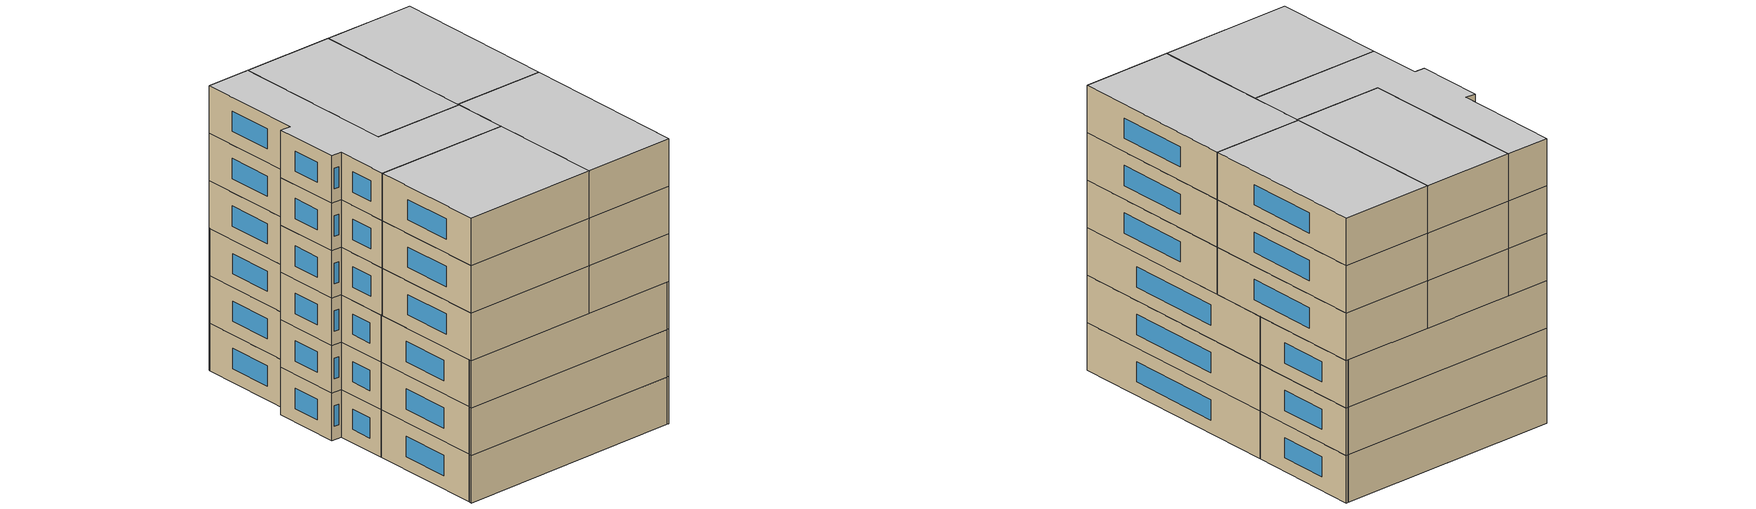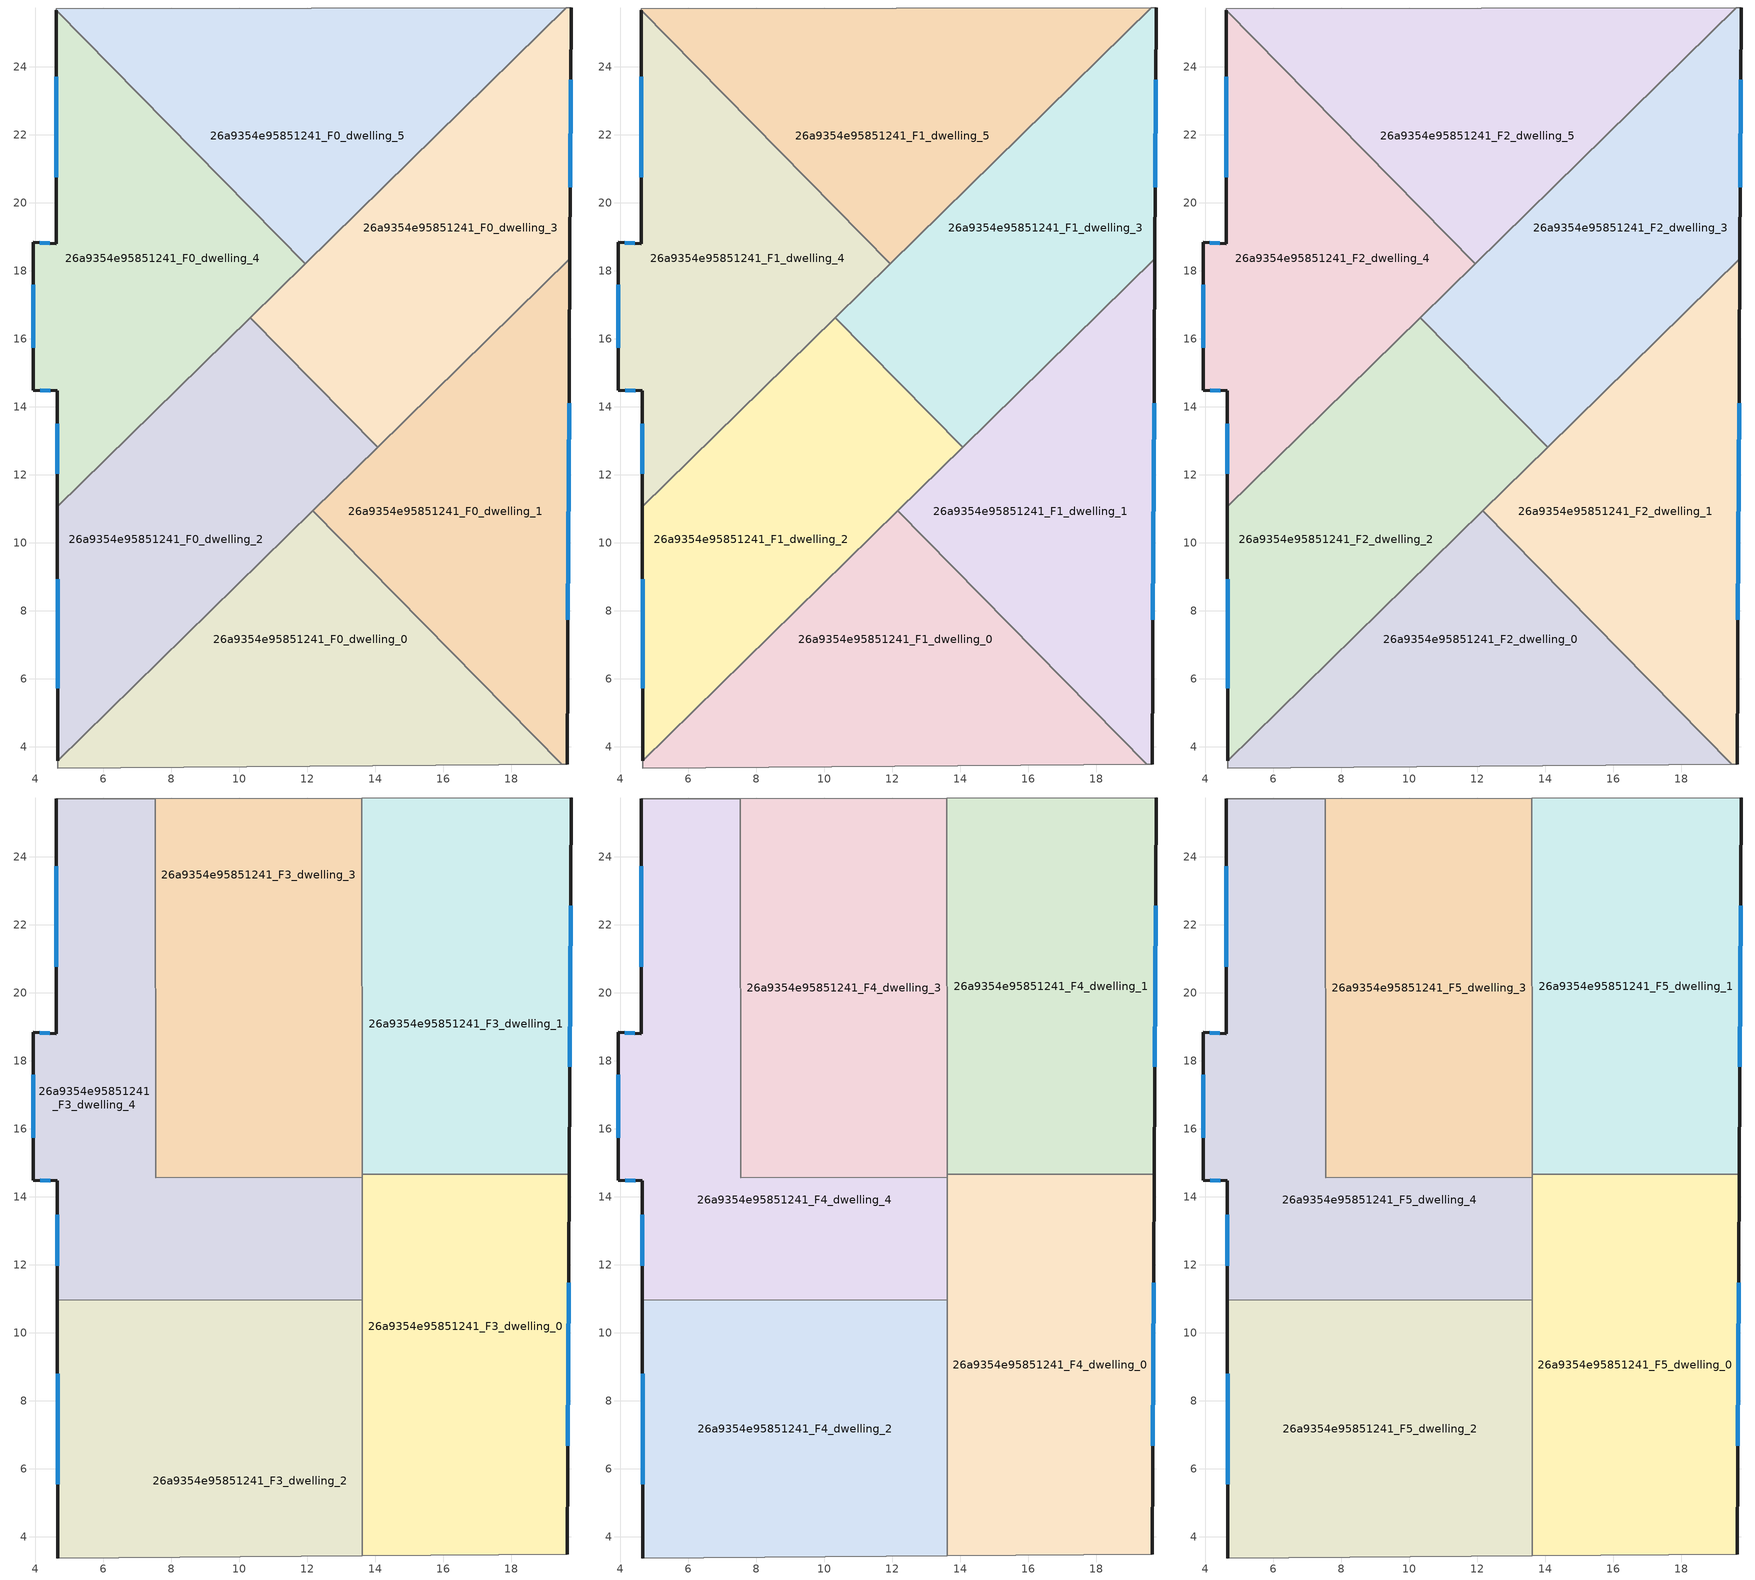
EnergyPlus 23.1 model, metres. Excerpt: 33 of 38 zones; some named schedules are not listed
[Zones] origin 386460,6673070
26a9354e95851241_F0_dwelling_0
 floor ground (EU_floor_Construction): 12.16,10.95 19.47,3.5 4.66,3.38 4.66,3.59 z0
 wall to 26a9354e95851241_F0_dwelling_1 (EU_wall_Construction): 19.47,3.5 12.16,10.95 z0:3
 wall adiabatic (EU_wall_Construction): 4.66,3.59 4.66,3.38 19.47,3.5 z0:3
 wall to 26a9354e95851241_F0_dwelling_2 (EU_wall_Construction): 12.16,10.95 4.66,3.59 z0:3
26a9354e95851241_F0_dwelling_1
 floor ground (EU_floor_Construction): 19.72,18.36 19.64,3.5 19.47,3.5 12.16,10.95 z0
 wall outside (EU_wall_Construction): 19.64,3.5 19.72,18.36 z0:3
 wall adiabatic (EU_wall_Construction): 19.47,3.5 19.64,3.5 z0:3
 wall to 26a9354e95851241_F0_dwelling_3 (EU_wall_Construction): 19.72,18.36 14.07,12.81 z0:3
 wall to 26a9354e95851241_F0_dwelling_2 (EU_wall_Construction): 14.06,12.81 12.16,10.95 z0:3
 window (EU_Window_Construction): 19.66,7.74 19.69,14.11 z0.86:2.14
26a9354e95851241_F0_dwelling_2
 floor ground (EU_floor_Construction): 10.33,16.63 14.07,12.81 4.66,3.59 4.65,11.06 z0
 wall outside (EU_wall_Construction): 4.65,11.06 4.66,3.59 z0:3
 wall to 26a9354e95851241_F0_dwelling_3 (EU_wall_Construction): 14.07,12.81 10.33,16.63 z0:3
 wall to 26a9354e95851241_F0_dwelling_4 (EU_wall_Construction): 10.33,16.63 4.65,11.06 z0:3
 window (EU_Window_Construction): 4.65,8.93 4.66,5.72 z0.86:2.14
26a9354e95851241_F0_dwelling_3
 floor ground (EU_floor_Construction): 19.76,25.73 19.72,18.36 14.07,12.81 10.33,16.63 19.61,25.73 z0
 wall outside (EU_wall_Construction): 19.72,18.36 19.76,25.73 z0:3
 wall adiabatic (EU_wall_Construction): 19.76,25.73 19.61,25.73 z0:3
 wall to 26a9354e95851241_F0_dwelling_5 (EU_wall_Construction): 19.61,25.73 11.94,18.21 z0:3
 wall to 26a9354e95851241_F0_dwelling_4 (EU_wall_Construction): 11.94,18.21 10.33,16.63 z0:3
 window (EU_Window_Construction): 19.73,20.46 19.75,23.62 z0.86:2.14
26a9354e95851241_F0_dwelling_4
 floor ground (EU_floor_Construction): 4.62,25.67 11.94,18.21 4.65,11.06 4.65,14.48 3.95,14.49 3.94,18.84 4.62,18.79 z0
 wall outside (EU_wall_Construction): 4.62,25.67 4.62,18.79 3.94,18.84 3.95,14.49 4.65,14.48 4.65,11.06 z0:3
 wall to 26a9354e95851241_F0_dwelling_5 (EU_wall_Construction): 11.94,18.21 4.62,25.67 z0:3
 window (EU_Window_Construction): 4.15,14.49 4.45,14.48 / 3.94,17.6 3.94,15.73 / 4.42,18.81 4.13,18.83 / 4.62,23.71 4.62,20.76 / 4.65,13.5 4.65,12.04 z0.86:2.14
26a9354e95851241_F0_dwelling_5
 floor ground (EU_floor_Construction): 19.61,25.73 11.94,18.21 4.62,25.67 4.62,25.7 z0
 wall adiabatic (EU_wall_Construction): 19.61,25.73 4.62,25.7 4.62,25.67 z0:3
26a9354e95851241_F1_dwelling_0
 floor to 26a9354e95851241_F0_dwelling_0 (EU_floor_Construction): 12.16,10.95 19.47,3.5 4.66,3.38 4.66,3.59 z3
 wall to 26a9354e95851241_F1_dwelling_1 (EU_wall_Construction): 19.47,3.5 12.16,10.95 z3:6
 wall adiabatic (EU_wall_Construction): 4.66,3.59 4.66,3.38 19.47,3.5 z3:6
 wall to 26a9354e95851241_F1_dwelling_2 (EU_wall_Construction): 12.16,10.95 4.66,3.59 z3:6
26a9354e95851241_F1_dwelling_1
 floor to 26a9354e95851241_F0_dwelling_1 (EU_floor_Construction): 19.72,18.36 19.64,3.5 19.47,3.5 12.16,10.95 z3
 wall outside (EU_wall_Construction): 19.64,3.5 19.72,18.36 z3:6
 wall adiabatic (EU_wall_Construction): 19.47,3.5 19.64,3.5 z3:6
 wall to 26a9354e95851241_F1_dwelling_3 (EU_wall_Construction): 19.72,18.36 14.07,12.81 z3:6
 wall to 26a9354e95851241_F1_dwelling_2 (EU_wall_Construction): 14.06,12.81 12.16,10.95 z3:6
 window (EU_Window_Construction): 19.66,7.74 19.69,14.11 z3.86:5.14
26a9354e95851241_F1_dwelling_2
 floor to 26a9354e95851241_F0_dwelling_2 (EU_floor_Construction): 10.33,16.63 14.07,12.81 4.66,3.59 4.65,11.06 z3
 wall outside (EU_wall_Construction): 4.65,11.06 4.66,3.59 z3:6
 wall to 26a9354e95851241_F1_dwelling_3 (EU_wall_Construction): 14.07,12.81 10.33,16.63 z3:6
 wall to 26a9354e95851241_F1_dwelling_4 (EU_wall_Construction): 10.33,16.63 4.65,11.06 z3:6
 window (EU_Window_Construction): 4.65,8.93 4.66,5.72 z3.86:5.14
26a9354e95851241_F1_dwelling_3
 floor to 26a9354e95851241_F0_dwelling_3 (EU_floor_Construction): 19.76,25.73 19.72,18.36 14.07,12.81 10.33,16.63 19.61,25.73 z3
 wall outside (EU_wall_Construction): 19.72,18.36 19.76,25.73 z3:6
 wall adiabatic (EU_wall_Construction): 19.76,25.73 19.61,25.73 z3:6
 wall to 26a9354e95851241_F1_dwelling_5 (EU_wall_Construction): 19.61,25.73 11.94,18.21 z3:6
 wall to 26a9354e95851241_F1_dwelling_4 (EU_wall_Construction): 11.94,18.21 10.33,16.63 z3:6
 window (EU_Window_Construction): 19.73,20.46 19.75,23.62 z3.86:5.14
26a9354e95851241_F1_dwelling_4
 floor to 26a9354e95851241_F0_dwelling_4 (EU_floor_Construction): 4.62,25.67 11.94,18.21 4.65,11.06 4.65,14.48 3.95,14.49 3.94,18.84 4.62,18.79 z3
 wall outside (EU_wall_Construction): 4.62,25.67 4.62,18.79 3.94,18.84 3.95,14.49 4.65,14.48 4.65,11.06 z3:6
 wall to 26a9354e95851241_F1_dwelling_5 (EU_wall_Construction): 11.94,18.21 4.62,25.67 z3:6
 window (EU_Window_Construction): 4.15,14.49 4.45,14.48 / 3.94,17.6 3.94,15.73 / 4.42,18.81 4.13,18.83 / 4.62,23.71 4.62,20.76 / 4.65,13.5 4.65,12.04 z3.86:5.14
26a9354e95851241_F1_dwelling_5
 floor to 26a9354e95851241_F0_dwelling_5 (EU_floor_Construction): 19.61,25.73 11.94,18.21 4.62,25.67 4.62,25.7 z3
 wall adiabatic (EU_wall_Construction): 19.61,25.73 4.62,25.7 4.62,25.67 z3:6
26a9354e95851241_F2_dwelling_0
 floor to 26a9354e95851241_F1_dwelling_0 (EU_floor_Construction): 12.16,10.95 19.47,3.5 4.66,3.38 4.66,3.59 z6
 wall to 26a9354e95851241_F2_dwelling_1 (EU_wall_Construction): 19.47,3.5 12.16,10.95 z6:9
 wall adiabatic (EU_wall_Construction): 4.66,3.59 4.66,3.38 19.47,3.5 z6:9
 wall to 26a9354e95851241_F2_dwelling_2 (EU_wall_Construction): 12.16,10.95 4.66,3.59 z6:9
26a9354e95851241_F2_dwelling_1
 floor to 26a9354e95851241_F1_dwelling_1 (EU_floor_Construction): 19.72,18.36 19.64,3.5 19.47,3.5 12.16,10.95 z6
 wall outside (EU_wall_Construction): 19.64,3.5 19.72,18.36 z6:9
 wall adiabatic (EU_wall_Construction): 19.47,3.5 19.64,3.5 z6:9
 wall to 26a9354e95851241_F2_dwelling_3 (EU_wall_Construction): 19.72,18.36 14.07,12.81 z6:9
 wall to 26a9354e95851241_F2_dwelling_2 (EU_wall_Construction): 14.06,12.81 12.16,10.95 z6:9
 window (EU_Window_Construction): 19.66,7.74 19.69,14.11 z6.86:8.14
26a9354e95851241_F2_dwelling_2
 floor to 26a9354e95851241_F1_dwelling_2 (EU_floor_Construction): 10.33,16.63 14.07,12.81 4.66,3.59 4.65,11.06 z6
 wall outside (EU_wall_Construction): 4.65,11.06 4.66,3.59 z6:9
 wall to 26a9354e95851241_F2_dwelling_3 (EU_wall_Construction): 14.07,12.81 10.33,16.63 z6:9
 wall to 26a9354e95851241_F2_dwelling_4 (EU_wall_Construction): 10.33,16.63 4.65,11.06 z6:9
 window (EU_Window_Construction): 4.65,8.93 4.66,5.72 z6.86:8.14
26a9354e95851241_F2_dwelling_3
 floor to 26a9354e95851241_F1_dwelling_3 (EU_floor_Construction): 19.76,25.73 19.72,18.36 14.07,12.81 10.33,16.63 19.61,25.73 z6
 wall outside (EU_wall_Construction): 19.72,18.36 19.76,25.73 z6:9
 wall adiabatic (EU_wall_Construction): 19.76,25.73 19.61,25.73 z6:9
 wall to 26a9354e95851241_F2_dwelling_5 (EU_wall_Construction): 19.61,25.73 11.94,18.21 z6:9
 wall to 26a9354e95851241_F2_dwelling_4 (EU_wall_Construction): 11.94,18.21 10.33,16.63 z6:9
 window (EU_Window_Construction): 19.73,20.46 19.75,23.62 z6.86:8.14
26a9354e95851241_F2_dwelling_4
 floor to 26a9354e95851241_F1_dwelling_4 (EU_floor_Construction): 4.62,25.67 11.94,18.21 4.65,11.06 4.65,14.48 3.95,14.49 3.94,18.84 4.62,18.79 z6
 wall outside (EU_wall_Construction): 4.62,25.67 4.62,18.79 3.94,18.84 3.95,14.49 4.65,14.48 4.65,11.06 z6:9
 wall to 26a9354e95851241_F2_dwelling_5 (EU_wall_Construction): 11.94,18.21 4.62,25.67 z6:9
 window (EU_Window_Construction): 4.15,14.49 4.45,14.48 / 3.94,17.6 3.94,15.73 / 4.42,18.81 4.13,18.83 / 4.62,23.71 4.62,20.76 / 4.65,13.5 4.65,12.04 z6.86:8.14
26a9354e95851241_F2_dwelling_5
 floor to 26a9354e95851241_F1_dwelling_5 (EU_floor_Construction): 19.61,25.73 11.94,18.21 4.62,25.67 4.62,25.7 z6
 wall adiabatic (EU_wall_Construction): 19.61,25.73 4.62,25.7 4.62,25.67 z6:9
26a9354e95851241_F3_dwelling_0
 floor to 26a9354e95851241_F2_dwelling_1 (EU_floor_Construction): 19.7,14.67 19.64,3.5 19.47,3.5 13.62,9.47 13.61,12.37 15.95,14.66 z9
 floor to 26a9354e95851241_F2_dwelling_0 (EU_floor_Construction): 13.62,9.47 19.47,3.5 13.62,3.45 z9
 floor to 26a9354e95851241_F2_dwelling_3 (EU_floor_Construction): 15.95,14.66 14.07,12.81 13.61,13.27 13.61,14.66 z9
 floor to 26a9354e95851241_F2_dwelling_2 (EU_floor_Construction): 13.61,13.27 14.07,12.81 13.61,12.37 z9
 wall outside (EU_wall_Construction): 19.64,3.5 19.7,14.67 z9:12
 wall to 26a9354e95851241_F3_dwelling_1 (EU_wall_Construction): 19.7,14.67 13.61,14.66 z9:12
 wall adiabatic (EU_wall_Construction): 13.62,3.45 19.64,3.5 z9:12
 wall to 26a9354e95851241_F3_dwelling_2 (EU_wall_Construction): 13.61,10.97 13.62,3.45 z9:12
 wall to 26a9354e95851241_F3_dwelling_4 (EU_wall_Construction): 13.61,14.57 13.61,10.97 z9:12
 wall to 26a9354e95851241_F3_dwelling_3 (EU_wall_Construction): 13.61,14.66 13.61,14.57 z9:12
 window (EU_Window_Construction): 19.65,6.69 19.68,11.47 z9.86:11.14
26a9354e95851241_F3_dwelling_1
 floor to 26a9354e95851241_F2_dwelling_3 (EU_floor_Construction): 19.76,25.73 19.72,18.36 15.95,14.66 13.61,14.66 13.61,19.85 19.61,25.73 z9
 floor to 26a9354e95851241_F2_dwelling_1 (EU_floor_Construction): 19.72,18.36 19.7,14.67 15.95,14.66 z9
 floor to 26a9354e95851241_F2_dwelling_5 (EU_floor_Construction): 19.61,25.73 13.61,19.85 13.61,25.72 z9
 wall outside (EU_wall_Construction): 19.7,14.67 19.76,25.73 z9:12
 wall adiabatic (EU_wall_Construction): 19.76,25.73 13.6,25.72 z9:12
 wall to 26a9354e95851241_F3_dwelling_3 (EU_wall_Construction): 13.6,25.72 13.61,14.66 z9:12
 window (EU_Window_Construction): 19.71,17.83 19.74,22.57 z9.86:11.14
26a9354e95851241_F3_dwelling_2
 floor to 26a9354e95851241_F2_dwelling_0 (EU_floor_Construction): 12.16,10.95 13.62,9.47 13.62,3.45 4.66,3.38 4.66,3.59 z9
 floor to 26a9354e95851241_F2_dwelling_2 (EU_floor_Construction): 12.19,10.97 4.66,3.59 4.65,10.97 z9
 floor to 26a9354e95851241_F2_dwelling_1 (EU_floor_Construction): 13.61,10.97 13.62,9.47 12.16,10.95 12.19,10.97 z9
 wall outside (EU_wall_Construction): 4.65,10.97 4.66,3.38 z9:12
 wall to 26a9354e95851241_F3_dwelling_4 (EU_wall_Construction): 13.61,10.97 4.65,10.97 z9:12
 wall adiabatic (EU_wall_Construction): 4.66,3.38 13.62,3.45 z9:12
 window (EU_Window_Construction): 4.65,8.8 4.66,5.55 z9.86:11.14
26a9354e95851241_F3_dwelling_3
 floor to 26a9354e95851241_F2_dwelling_5 (EU_floor_Construction): 13.61,25.72 13.61,19.85 11.94,18.21 7.53,22.7 7.53,25.71 z9
 floor to 26a9354e95851241_F2_dwelling_2 (EU_floor_Construction): 10.33,16.63 12.34,14.57 8.23,14.57 z9
 floor to 26a9354e95851241_F2_dwelling_4 (EU_floor_Construction): 7.53,22.7 11.94,18.21 8.23,14.57 7.54,14.57 z9
 floor to 26a9354e95851241_F2_dwelling_3 (EU_floor_Construction): 13.61,19.85 13.61,14.57 12.34,14.57 10.33,16.63 z9
 wall to 26a9354e95851241_F3_dwelling_4 (EU_wall_Construction): 7.53,25.71 7.54,14.57 13.61,14.57 z9:12
 wall adiabatic (EU_wall_Construction): 13.6,25.72 7.53,25.71 z9:12
26a9354e95851241_F3_dwelling_4
 floor to 26a9354e95851241_F2_dwelling_2 (EU_floor_Construction): 12.34,14.57 13.61,13.27 13.61,12.37 12.19,10.97 4.65,10.97 4.65,11.06 8.23,14.57 z9
 floor to 26a9354e95851241_F2_dwelling_4 (EU_floor_Construction): 7.53,22.7 7.54,14.57 8.23,14.57 4.65,11.06 4.65,14.48 3.95,14.49 3.94,18.84 4.62,18.79 4.62,25.67 z9
 floor to 26a9354e95851241_F2_dwelling_1 (EU_floor_Construction): 13.61,12.37 13.61,10.97 12.19,10.97 z9
 floor to 26a9354e95851241_F2_dwelling_5 (EU_floor_Construction): 7.53,25.71 7.53,22.7 4.62,25.67 4.62,25.7 z9
 floor to 26a9354e95851241_F2_dwelling_3 (EU_floor_Construction): 13.61,14.57 13.61,13.27 12.34,14.57 z9
 wall outside (EU_wall_Construction): 4.62,25.7 4.62,18.79 3.94,18.84 3.95,14.49 4.65,14.48 4.65,10.97 z9:12
 wall adiabatic (EU_wall_Construction): 7.53,25.71 4.62,25.7 z9:12
 window (EU_Window_Construction): 4.65,13.47 4.65,11.97 / 4.15,14.49 4.45,14.48 / 3.94,17.6 3.94,15.73 / 4.42,18.81 4.13,18.83 / 4.62,23.73 4.62,20.77 z9.86:11.14
26a9354e95851241_F4_dwelling_0
 floor to 26a9354e95851241_F3_dwelling_0 (EU_floor_Construction): 19.7,14.67 19.64,3.5 13.62,3.45 13.61,14.66 z12
 wall outside (EU_wall_Construction): 19.64,3.5 19.7,14.67 z12:15
 wall to 26a9354e95851241_F4_dwelling_1 (EU_wall_Construction): 19.7,14.67 13.61,14.66 z12:15
 wall adiabatic (EU_wall_Construction): 13.62,3.45 19.64,3.5 z12:15
 wall to 26a9354e95851241_F4_dwelling_2 (EU_wall_Construction): 13.61,10.97 13.62,3.45 z12:15
 wall to 26a9354e95851241_F4_dwelling_4 (EU_wall_Construction): 13.61,14.57 13.61,10.97 z12:15
 wall to 26a9354e95851241_F4_dwelling_3 (EU_wall_Construction): 13.61,14.66 13.61,14.57 z12:15
 window (EU_Window_Construction): 19.65,6.69 19.68,11.47 z12.86:14.14
26a9354e95851241_F4_dwelling_1
 floor to 26a9354e95851241_F3_dwelling_1 (EU_floor_Construction): 19.76,25.73 19.7,14.67 13.61,14.66 13.6,25.72 z12
 wall outside (EU_wall_Construction): 19.7,14.67 19.76,25.73 z12:15
 wall adiabatic (EU_wall_Construction): 19.76,25.73 13.6,25.72 z12:15
 wall to 26a9354e95851241_F4_dwelling_3 (EU_wall_Construction): 13.6,25.72 13.61,14.66 z12:15
 window (EU_Window_Construction): 19.71,17.83 19.74,22.57 z12.86:14.14
26a9354e95851241_F4_dwelling_2
 floor to 26a9354e95851241_F3_dwelling_2 (EU_floor_Construction): 13.61,10.97 13.62,3.45 4.66,3.38 4.65,10.97 z12
 wall outside (EU_wall_Construction): 4.65,10.97 4.66,3.38 z12:15
 wall to 26a9354e95851241_F4_dwelling_4 (EU_wall_Construction): 13.61,10.97 4.65,10.97 z12:15
 wall adiabatic (EU_wall_Construction): 4.66,3.38 13.62,3.45 z12:15
 window (EU_Window_Construction): 4.65,8.8 4.66,5.55 z12.86:14.14
26a9354e95851241_F4_dwelling_3
 floor to 26a9354e95851241_F3_dwelling_3 (EU_floor_Construction): 13.6,25.72 13.61,14.57 7.54,14.57 7.53,25.71 z12
 wall to 26a9354e95851241_F4_dwelling_4 (EU_wall_Construction): 7.53,25.71 7.54,14.57 13.61,14.57 z12:15
 wall adiabatic (EU_wall_Construction): 13.6,25.72 7.53,25.71 z12:15
26a9354e95851241_F4_dwelling_4
 floor to 26a9354e95851241_F3_dwelling_4 (EU_floor_Construction): 7.53,25.71 7.54,14.57 13.61,14.57 13.61,10.97 4.65,10.97 4.65,14.48 3.95,14.49 3.94,18.84 4.62,18.79 4.62,25.7 z12
 wall outside (EU_wall_Construction): 4.62,25.7 4.62,18.79 3.94,18.84 3.95,14.49 4.65,14.48 4.65,10.97 z12:15
 wall adiabatic (EU_wall_Construction): 7.53,25.71 4.62,25.7 z12:15
 window (EU_Window_Construction): 4.65,13.47 4.65,11.97 / 4.15,14.49 4.45,14.48 / 3.94,17.6 3.94,15.73 / 4.42,18.81 4.13,18.83 / 4.62,23.73 4.62,20.77 z12.86:14.14
26a9354e95851241_F5_dwelling_0
 floor to 26a9354e95851241_F4_dwelling_0 (EU_floor_Construction): 19.7,14.67 19.64,3.5 13.62,3.45 13.61,14.66 z15
 wall outside (EU_wall_Construction): 19.64,3.5 19.7,14.67 z15:18
 wall to 26a9354e95851241_F5_dwelling_1 (EU_wall_Construction): 19.7,14.67 13.61,14.66 z15:18
 wall adiabatic (EU_wall_Construction): 13.62,3.45 19.64,3.5 z15:18
 wall to 26a9354e95851241_F5_dwelling_2 (EU_wall_Construction): 13.61,10.97 13.62,3.45 z15:18
 wall to 26a9354e95851241_F5_dwelling_4 (EU_wall_Construction): 13.61,14.57 13.61,10.97 z15:18
 wall to 26a9354e95851241_F5_dwelling_3 (EU_wall_Construction): 13.61,14.66 13.61,14.57 z15:18
 window (EU_Window_Construction): 19.65,6.69 19.68,11.47 z15.86:17.14
 ceiling to 26a9354e95851241_F6_dwelling_0 (EU_floor_Construction): 19.64,3.5 19.7,14.67 13.61,14.66 13.62,3.45 z18
26a9354e95851241_F5_dwelling_1
 floor to 26a9354e95851241_F4_dwelling_1 (EU_floor_Construction): 19.76,25.73 19.7,14.67 13.61,14.66 13.6,25.72 z15
 wall outside (EU_wall_Construction): 19.7,14.67 19.76,25.73 z15:18
 wall adiabatic (EU_wall_Construction): 19.76,25.73 13.6,25.72 z15:18
 wall to 26a9354e95851241_F5_dwelling_3 (EU_wall_Construction): 13.6,25.72 13.61,14.66 z15:18
 window (EU_Window_Construction): 19.71,17.83 19.74,22.57 z15.86:17.14
 ceiling to 26a9354e95851241_F6_dwelling_1 (EU_floor_Construction): 19.7,14.67 19.76,25.73 13.6,25.72 13.61,14.66 z18
26a9354e95851241_F5_dwelling_2
 floor to 26a9354e95851241_F4_dwelling_2 (EU_floor_Construction): 13.61,10.97 13.62,3.45 4.66,3.38 4.65,10.97 z15
 wall outside (EU_wall_Construction): 4.65,10.97 4.66,3.38 z15:18
 wall to 26a9354e95851241_F5_dwelling_4 (EU_wall_Construction): 13.61,10.97 4.65,10.97 z15:18
 wall adiabatic (EU_wall_Construction): 4.66,3.38 13.62,3.45 z15:18
 window (EU_Window_Construction): 4.65,8.8 4.66,5.55 z15.86:17.14
 ceiling to 26a9354e95851241_F6_dwelling_2 (EU_floor_Construction): 13.62,3.45 13.61,10.97 4.65,10.97 4.66,3.38 z18
26a9354e95851241_F5_dwelling_3
 floor to 26a9354e95851241_F4_dwelling_3 (EU_floor_Construction): 13.6,25.72 13.61,14.57 7.54,14.57 7.53,25.71 z15
 wall to 26a9354e95851241_F5_dwelling_4 (EU_wall_Construction): 7.53,25.71 7.54,14.57 13.61,14.57 z15:18
 wall adiabatic (EU_wall_Construction): 13.6,25.72 7.53,25.71 z15:18
 ceiling to 26a9354e95851241_F6_dwelling_3 (EU_floor_Construction): 13.61,14.57 13.6,25.72 7.53,25.71 7.54,14.57 z18
26a9354e95851241_F5_dwelling_4
 floor to 26a9354e95851241_F4_dwelling_4 (EU_floor_Construction): 7.53,25.71 7.54,14.57 13.61,14.57 13.61,10.97 4.65,10.97 4.65,14.48 3.95,14.49 3.94,18.84 4.62,18.79 4.62,25.7 z15
 wall outside (EU_wall_Construction): 4.62,25.7 4.62,18.79 3.94,18.84 3.95,14.49 4.65,14.48 4.65,10.97 z15:18
 wall adiabatic (EU_wall_Construction): 7.53,25.71 4.62,25.7 z15:18
 window (EU_Window_Construction): 4.65,13.47 4.65,11.97 / 4.15,14.49 4.45,14.48 / 3.94,17.6 3.94,15.73 / 4.42,18.81 4.13,18.83 / 4.62,23.73 4.62,20.77 z15.86:17.14
 ceiling to 26a9354e95851241_F6_dwelling_4 (EU_floor_Construction): 13.61,10.97 13.61,14.57 7.54,14.57 7.53,25.71 4.62,25.7 4.62,18.79 3.94,18.84 3.95,14.49 4.65,14.48 4.65,10.97 z18
[Building]
EU S2 Campaign: North Axis=0; Terrain=City; Solar Distribution=FullExterior
[Site:Location]
Helsinki-Vantaa.AP: Latitude=60.317; Longitude=24.963; Time Zone=2; Elevation=54.6
[SizingPeriod:WeatherFileDays]
AnnualSizingPeriod: Begin Month=1; Begin Day of Month=1; End Month=12; End Day of Month=31; Day of Week for Start Day=Monday; Use Weather File Daylight Saving Period=No; Use Weather File Rain and Snow Indicators=No
[MATERIAL]
EU_InternalMass_Material: Roughness=MediumRough; Thickness=0.1; Conductivity=1; Density=1800; Specific Heat=900; Thermal Absorptance=0.9; Solar Absorptance=0.7; Visible Absorptance=0.7
[MATERIAL:NOMASS] Roughness=MediumRough; Thermal Absorptance=0.9; Solar Absorptance=0.7; Visible Absorptance=0.7
Name | Thermal Resistance
EU_wall_NoMass | 1.10183
EU_floor_NoMass | 1.70606
[WINDOWMATERIAL:SIMPLEGLAZINGSYSTEM]
EU_Window_SimpleGlazing: UFactor=3.11035; Solar Heat Gain Coefficient=0.8; Visible Transmittance=0.8
[CONSTRUCTION]
EU_wall_Construction: EU_wall_NoMass
EU_floor_Construction: EU_floor_NoMass
EU_Window_Construction: EU_Window_SimpleGlazing
EU_InternalMass_Construction: EU_InternalMass_Material
[ZONE] Type=1; Multiplier=1; Ceiling Height=autocalculate; Floor Area=autocalculate; Part of Total Floor Area=Yes
Name | Volume
26a9354e95851241_F0_dwelling_0; 26a9354e95851241_F1_dwelling_0; 26a9354e95851241_F2_dwelling_0; 26a9354e95851241_F0_dwelling_2; 26a9354e95851241_F1_dwelling_2; 26a9354e95851241_F2_dwelling_2 | 169.216
26a9354e95851241_F3_dwelling_0; 26a9354e95851241_F4_dwelling_0; 26a9354e95851241_F5_dwelling_0 | 203.085
26a9354e95851241_F0_dwelling_1; 26a9354e95851241_F1_dwelling_1; 26a9354e95851241_F2_dwelling_1 | 169.245
26a9354e95851241_F3_dwelling_1; 26a9354e95851241_F4_dwelling_1; 26a9354e95851241_F5_dwelling_1 | 203.073
26a9354e95851241_F3_dwelling_2; 26a9354e95851241_F4_dwelling_2; 26a9354e95851241_F5_dwelling_2 | 203.082
26a9354e95851241_F0_dwelling_3; 26a9354e95851241_F1_dwelling_3; 26a9354e95851241_F2_dwelling_3 | 169.23
26a9354e95851241_F3_dwelling_3; 26a9354e95851241_F4_dwelling_3; 26a9354e95851241_F5_dwelling_3 | 203.065
26a9354e95851241_F0_dwelling_4; 26a9354e95851241_F1_dwelling_4; 26a9354e95851241_F2_dwelling_4 | 169.213
26a9354e95851241_F3_dwelling_4; 26a9354e95851241_F4_dwelling_4; 26a9354e95851241_F5_dwelling_4 | 203.0625
26a9354e95851241_F0_dwelling_5; 26a9354e95851241_F1_dwelling_5; 26a9354e95851241_F2_dwelling_5 | 169.228
[INTERNALMASS] Construction=EU_InternalMass_Construction
Name | Zone or ZoneList | Surface Area
26a9354e95851241_F0_dwelling_0_EU_InternalMass | 26a9354e95851241_F0_dwelling_0 | 56.4043
26a9354e95851241_F0_dwelling_1_EU_InternalMass | 26a9354e95851241_F0_dwelling_1 | 56.4151
26a9354e95851241_F0_dwelling_2_EU_InternalMass | 26a9354e95851241_F0_dwelling_2 | 56.4054
26a9354e95851241_F0_dwelling_3_EU_InternalMass | 26a9354e95851241_F0_dwelling_3 | 56.4088
26a9354e95851241_F0_dwelling_4_EU_InternalMass | 26a9354e95851241_F0_dwelling_4 | 56.4039
26a9354e95851241_F0_dwelling_5_EU_InternalMass | 26a9354e95851241_F0_dwelling_5 | 56.405
26a9354e95851241_F1_dwelling_0_EU_InternalMass | 26a9354e95851241_F1_dwelling_0 | 56.4043
26a9354e95851241_F1_dwelling_1_EU_InternalMass | 26a9354e95851241_F1_dwelling_1 | 56.4151
26a9354e95851241_F1_dwelling_2_EU_InternalMass | 26a9354e95851241_F1_dwelling_2 | 56.4054
26a9354e95851241_F1_dwelling_3_EU_InternalMass | 26a9354e95851241_F1_dwelling_3 | 56.4088
26a9354e95851241_F1_dwelling_4_EU_InternalMass | 26a9354e95851241_F1_dwelling_4 | 56.4039
26a9354e95851241_F1_dwelling_5_EU_InternalMass | 26a9354e95851241_F1_dwelling_5 | 56.405
26a9354e95851241_F2_dwelling_0_EU_InternalMass | 26a9354e95851241_F2_dwelling_0 | 56.4043
26a9354e95851241_F2_dwelling_1_EU_InternalMass | 26a9354e95851241_F2_dwelling_1 | 56.4151
26a9354e95851241_F2_dwelling_2_EU_InternalMass | 26a9354e95851241_F2_dwelling_2 | 56.4054
26a9354e95851241_F2_dwelling_3_EU_InternalMass | 26a9354e95851241_F2_dwelling_3 | 56.4088
26a9354e95851241_F2_dwelling_4_EU_InternalMass | 26a9354e95851241_F2_dwelling_4 | 56.4039
26a9354e95851241_F2_dwelling_5_EU_InternalMass | 26a9354e95851241_F2_dwelling_5 | 56.405
26a9354e95851241_F3_dwelling_0_EU_InternalMass | 26a9354e95851241_F3_dwelling_0 | 67.6946
26a9354e95851241_F3_dwelling_1_EU_InternalMass | 26a9354e95851241_F3_dwelling_1 | 67.6899
26a9354e95851241_F3_dwelling_2_EU_InternalMass | 26a9354e95851241_F3_dwelling_2 | 67.6935
26a9354e95851241_F3_dwelling_3_EU_InternalMass | 26a9354e95851241_F3_dwelling_3 | 67.6882
26a9354e95851241_F3_dwelling_4_EU_InternalMass | 26a9354e95851241_F3_dwelling_4 | 67.6875
26a9354e95851241_F4_dwelling_0_EU_InternalMass | 26a9354e95851241_F4_dwelling_0 | 67.6946
26a9354e95851241_F4_dwelling_1_EU_InternalMass | 26a9354e95851241_F4_dwelling_1 | 67.6899
26a9354e95851241_F4_dwelling_2_EU_InternalMass | 26a9354e95851241_F4_dwelling_2 | 67.6935
26a9354e95851241_F4_dwelling_3_EU_InternalMass | 26a9354e95851241_F4_dwelling_3 | 67.6882
26a9354e95851241_F4_dwelling_4_EU_InternalMass | 26a9354e95851241_F4_dwelling_4 | 67.6875
26a9354e95851241_F5_dwelling_0_EU_InternalMass | 26a9354e95851241_F5_dwelling_0 | 67.6946
26a9354e95851241_F5_dwelling_1_EU_InternalMass | 26a9354e95851241_F5_dwelling_1 | 67.6899
26a9354e95851241_F5_dwelling_2_EU_InternalMass | 26a9354e95851241_F5_dwelling_2 | 67.6935
26a9354e95851241_F5_dwelling_3_EU_InternalMass | 26a9354e95851241_F5_dwelling_3 | 67.6882
26a9354e95851241_F5_dwelling_4_EU_InternalMass | 26a9354e95851241_F5_dwelling_4 | 67.6875
[OTHEREQUIPMENT] Fuel Type=Electricity; Design Level Calculation Method=Watts/Area; Power per Zone Floor Area=1; Fraction Latent=0; Fraction Radiant=0; Fraction Lost=0; Carbon Dioxide Generation Rate=0; EndUse Subcategory=EU_Step8_InternalGains
Name | Zone or ZoneList or Space or SpaceList | Schedule
EU_Step8_InternalGain_26a9354e95851241_F0_dwelling_0_f000 | 26a9354e95851241_F0_dwelling_0 | EU_Step8_GainSchedule_26a9354e95851241_F0_dwelling_0_f000
EU_Step8_InternalGain_26a9354e95851241_F0_dwelling_1_f000 | 26a9354e95851241_F0_dwelling_1 | EU_Step8_GainSchedule_26a9354e95851241_F0_dwelling_1_f000
EU_Step8_InternalGain_26a9354e95851241_F0_dwelling_2_f000 | 26a9354e95851241_F0_dwelling_2 | EU_Step8_GainSchedule_26a9354e95851241_F0_dwelling_2_f000
EU_Step8_InternalGain_26a9354e95851241_F0_dwelling_3_f000 | 26a9354e95851241_F0_dwelling_3 | EU_Step8_GainSchedule_26a9354e95851241_F0_dwelling_3_f000
EU_Step8_InternalGain_26a9354e95851241_F0_dwelling_4_f000 | 26a9354e95851241_F0_dwelling_4 | EU_Step8_GainSchedule_26a9354e95851241_F0_dwelling_4_f000
EU_Step8_InternalGain_26a9354e95851241_F0_dwelling_5_f000 | 26a9354e95851241_F0_dwelling_5 | EU_Step8_GainSchedule_26a9354e95851241_F0_dwelling_5_f000
EU_Step8_InternalGain_26a9354e95851241_F1_dwelling_0_f000 | 26a9354e95851241_F1_dwelling_0 | EU_Step8_GainSchedule_26a9354e95851241_F1_dwelling_0_f000
EU_Step8_InternalGain_26a9354e95851241_F1_dwelling_1_f000 | 26a9354e95851241_F1_dwelling_1 | EU_Step8_GainSchedule_26a9354e95851241_F1_dwelling_1_f000
EU_Step8_InternalGain_26a9354e95851241_F1_dwelling_2_f000 | 26a9354e95851241_F1_dwelling_2 | EU_Step8_GainSchedule_26a9354e95851241_F1_dwelling_2_f000
EU_Step8_InternalGain_26a9354e95851241_F1_dwelling_3_f000 | 26a9354e95851241_F1_dwelling_3 | EU_Step8_GainSchedule_26a9354e95851241_F1_dwelling_3_f000
EU_Step8_InternalGain_26a9354e95851241_F1_dwelling_4_f000 | 26a9354e95851241_F1_dwelling_4 | EU_Step8_GainSchedule_26a9354e95851241_F1_dwelling_4_f000
EU_Step8_InternalGain_26a9354e95851241_F1_dwelling_5_f000 | 26a9354e95851241_F1_dwelling_5 | EU_Step8_GainSchedule_26a9354e95851241_F1_dwelling_5_f000
EU_Step8_InternalGain_26a9354e95851241_F2_dwelling_0_f000 | 26a9354e95851241_F2_dwelling_0 | EU_Step8_GainSchedule_26a9354e95851241_F2_dwelling_0_f000
EU_Step8_InternalGain_26a9354e95851241_F2_dwelling_1_f000 | 26a9354e95851241_F2_dwelling_1 | EU_Step8_GainSchedule_26a9354e95851241_F2_dwelling_1_f000
EU_Step8_InternalGain_26a9354e95851241_F2_dwelling_2_f000 | 26a9354e95851241_F2_dwelling_2 | EU_Step8_GainSchedule_26a9354e95851241_F2_dwelling_2_f000
EU_Step8_InternalGain_26a9354e95851241_F2_dwelling_3_f000 | 26a9354e95851241_F2_dwelling_3 | EU_Step8_GainSchedule_26a9354e95851241_F2_dwelling_3_f000
EU_Step8_InternalGain_26a9354e95851241_F2_dwelling_4_f000 | 26a9354e95851241_F2_dwelling_4 | EU_Step8_GainSchedule_26a9354e95851241_F2_dwelling_4_f000
EU_Step8_InternalGain_26a9354e95851241_F2_dwelling_5_f000 | 26a9354e95851241_F2_dwelling_5 | EU_Step8_GainSchedule_26a9354e95851241_F2_dwelling_5_f000
EU_Step8_InternalGain_26a9354e95851241_F3_dwelling_0_f000 | 26a9354e95851241_F3_dwelling_0 | EU_Step8_GainSchedule_26a9354e95851241_F3_dwelling_0_f000
EU_Step8_InternalGain_26a9354e95851241_F3_dwelling_1_f000 | 26a9354e95851241_F3_dwelling_1 | EU_Step8_GainSchedule_26a9354e95851241_F3_dwelling_1_f000
EU_Step8_InternalGain_26a9354e95851241_F3_dwelling_2_f000 | 26a9354e95851241_F3_dwelling_2 | EU_Step8_GainSchedule_26a9354e95851241_F3_dwelling_2_f000
EU_Step8_InternalGain_26a9354e95851241_F3_dwelling_3_f000 | 26a9354e95851241_F3_dwelling_3 | EU_Step8_GainSchedule_26a9354e95851241_F3_dwelling_3_f000
EU_Step8_InternalGain_26a9354e95851241_F3_dwelling_4_f000 | 26a9354e95851241_F3_dwelling_4 | EU_Step8_GainSchedule_26a9354e95851241_F3_dwelling_4_f000
EU_Step8_InternalGain_26a9354e95851241_F4_dwelling_0_f000 | 26a9354e95851241_F4_dwelling_0 | EU_Step8_GainSchedule_26a9354e95851241_F4_dwelling_0_f000
EU_Step8_InternalGain_26a9354e95851241_F4_dwelling_1_f000 | 26a9354e95851241_F4_dwelling_1 | EU_Step8_GainSchedule_26a9354e95851241_F4_dwelling_1_f000
EU_Step8_InternalGain_26a9354e95851241_F4_dwelling_2_f000 | 26a9354e95851241_F4_dwelling_2 | EU_Step8_GainSchedule_26a9354e95851241_F4_dwelling_2_f000
EU_Step8_InternalGain_26a9354e95851241_F4_dwelling_3_f000 | 26a9354e95851241_F4_dwelling_3 | EU_Step8_GainSchedule_26a9354e95851241_F4_dwelling_3_f000
EU_Step8_InternalGain_26a9354e95851241_F4_dwelling_4_f000 | 26a9354e95851241_F4_dwelling_4 | EU_Step8_GainSchedule_26a9354e95851241_F4_dwelling_4_f000
EU_Step8_InternalGain_26a9354e95851241_F5_dwelling_0_f000 | 26a9354e95851241_F5_dwelling_0 | EU_Step8_GainSchedule_26a9354e95851241_F5_dwelling_0_f000
EU_Step8_InternalGain_26a9354e95851241_F5_dwelling_1_f000 | 26a9354e95851241_F5_dwelling_1 | EU_Step8_GainSchedule_26a9354e95851241_F5_dwelling_1_f000
EU_Step8_InternalGain_26a9354e95851241_F5_dwelling_2_f000 | 26a9354e95851241_F5_dwelling_2 | EU_Step8_GainSchedule_26a9354e95851241_F5_dwelling_2_f000
EU_Step8_InternalGain_26a9354e95851241_F5_dwelling_3_f000 | 26a9354e95851241_F5_dwelling_3 | EU_Step8_GainSchedule_26a9354e95851241_F5_dwelling_3_f000
EU_Step8_InternalGain_26a9354e95851241_F5_dwelling_4_f000 | 26a9354e95851241_F5_dwelling_4 | EU_Step8_GainSchedule_26a9354e95851241_F5_dwelling_4_f000
[ZONEVENTILATION:DESIGNFLOWRATE] Schedule=EU_AlwaysOn; Design Flow Rate Calculation Method=AirChanges/Hour; Air Changes per Hour=0.756316; Ventilation Type=Natural; Fan Pressure Rise=0; Fan Total Efficiency=1; Constant Term Coefficient=1; Temperature Term Coefficient=0; Velocity Term Coefficient=0; Velocity Squared Term Coefficient=0; Minimum Indoor Temperature=-100; Maximum Indoor Temperature=100; Delta Temperature=-100; Minimum Outdoor Temperature=-100; Maximum Outdoor Temperature=100; Maximum Wind Speed=40
Name | Zone or ZoneList or Space or SpaceList
EU_ConstantAir_26a9354e95851241_F0_dwelling_0 | 26a9354e95851241_F0_dwelling_0
EU_ConstantAir_26a9354e95851241_F0_dwelling_1 | 26a9354e95851241_F0_dwelling_1
EU_ConstantAir_26a9354e95851241_F0_dwelling_2 | 26a9354e95851241_F0_dwelling_2
EU_ConstantAir_26a9354e95851241_F0_dwelling_3 | 26a9354e95851241_F0_dwelling_3
EU_ConstantAir_26a9354e95851241_F0_dwelling_4 | 26a9354e95851241_F0_dwelling_4
EU_ConstantAir_26a9354e95851241_F0_dwelling_5 | 26a9354e95851241_F0_dwelling_5
EU_ConstantAir_26a9354e95851241_F1_dwelling_0 | 26a9354e95851241_F1_dwelling_0
EU_ConstantAir_26a9354e95851241_F1_dwelling_1 | 26a9354e95851241_F1_dwelling_1
EU_ConstantAir_26a9354e95851241_F1_dwelling_2 | 26a9354e95851241_F1_dwelling_2
EU_ConstantAir_26a9354e95851241_F1_dwelling_3 | 26a9354e95851241_F1_dwelling_3
EU_ConstantAir_26a9354e95851241_F1_dwelling_4 | 26a9354e95851241_F1_dwelling_4
EU_ConstantAir_26a9354e95851241_F1_dwelling_5 | 26a9354e95851241_F1_dwelling_5
EU_ConstantAir_26a9354e95851241_F2_dwelling_0 | 26a9354e95851241_F2_dwelling_0
EU_ConstantAir_26a9354e95851241_F2_dwelling_1 | 26a9354e95851241_F2_dwelling_1
EU_ConstantAir_26a9354e95851241_F2_dwelling_2 | 26a9354e95851241_F2_dwelling_2
EU_ConstantAir_26a9354e95851241_F2_dwelling_3 | 26a9354e95851241_F2_dwelling_3
EU_ConstantAir_26a9354e95851241_F2_dwelling_4 | 26a9354e95851241_F2_dwelling_4
EU_ConstantAir_26a9354e95851241_F2_dwelling_5 | 26a9354e95851241_F2_dwelling_5
EU_ConstantAir_26a9354e95851241_F3_dwelling_0 | 26a9354e95851241_F3_dwelling_0
EU_ConstantAir_26a9354e95851241_F3_dwelling_1 | 26a9354e95851241_F3_dwelling_1
EU_ConstantAir_26a9354e95851241_F3_dwelling_2 | 26a9354e95851241_F3_dwelling_2
EU_ConstantAir_26a9354e95851241_F3_dwelling_3 | 26a9354e95851241_F3_dwelling_3
EU_ConstantAir_26a9354e95851241_F3_dwelling_4 | 26a9354e95851241_F3_dwelling_4
EU_ConstantAir_26a9354e95851241_F4_dwelling_0 | 26a9354e95851241_F4_dwelling_0
EU_ConstantAir_26a9354e95851241_F4_dwelling_1 | 26a9354e95851241_F4_dwelling_1
EU_ConstantAir_26a9354e95851241_F4_dwelling_2 | 26a9354e95851241_F4_dwelling_2
EU_ConstantAir_26a9354e95851241_F4_dwelling_3 | 26a9354e95851241_F4_dwelling_3
EU_ConstantAir_26a9354e95851241_F4_dwelling_4 | 26a9354e95851241_F4_dwelling_4
EU_ConstantAir_26a9354e95851241_F5_dwelling_0 | 26a9354e95851241_F5_dwelling_0
EU_ConstantAir_26a9354e95851241_F5_dwelling_1 | 26a9354e95851241_F5_dwelling_1
EU_ConstantAir_26a9354e95851241_F5_dwelling_2 | 26a9354e95851241_F5_dwelling_2
EU_ConstantAir_26a9354e95851241_F5_dwelling_3 | 26a9354e95851241_F5_dwelling_3
EU_ConstantAir_26a9354e95851241_F5_dwelling_4 | 26a9354e95851241_F5_dwelling_4
[HVACTEMPLATE:ZONE:IDEALLOADSAIRSYSTEM] System Availability Schedule=EU_AlwaysOn; Maximum Heating Supply Air Temperature=50; Minimum Cooling Supply Air Temperature=13; Maximum Heating Supply Air Humidity Ratio=0.0156; Minimum Cooling Supply Air Humidity Ratio=0.0077; Heating Limit=NoLimit; Cooling Limit=NoLimit; Heating Availability Schedule=EU_AlwaysOn; Cooling Availability Schedule=EU_CoolingOff; Dehumidification Control Type=ConstantSensibleHeatRatio; Cooling Sensible Heat Ratio=0.7; Dehumidification Setpoint=60; Humidification Control Type=None; Humidification Setpoint=30; Outdoor Air Method=None; Outdoor Air Flow Rate per Person=0.00944; Outdoor Air Flow Rate per Zone Floor Area=0; Outdoor Air Flow Rate per Zone=0; Demand Controlled Ventilation Type=None; Outdoor Air Economizer Type=NoEconomizer; Heat Recovery Type=None; Sensible Heat Recovery Effectiveness=0.7; Latent Heat Recovery Effectiveness=0.65
Name | Template Thermostat
26a9354e95851241_F0_dwelling_0 | EU_HeatOnly_26a9354e95851241_F0_dwelling_0
26a9354e95851241_F0_dwelling_1 | EU_HeatOnly_26a9354e95851241_F0_dwelling_1
26a9354e95851241_F0_dwelling_2 | EU_HeatOnly_26a9354e95851241_F0_dwelling_2
26a9354e95851241_F0_dwelling_3 | EU_HeatOnly_26a9354e95851241_F0_dwelling_3
26a9354e95851241_F0_dwelling_4 | EU_HeatOnly_26a9354e95851241_F0_dwelling_4
26a9354e95851241_F0_dwelling_5 | EU_HeatOnly_26a9354e95851241_F0_dwelling_5
26a9354e95851241_F1_dwelling_0 | EU_HeatOnly_26a9354e95851241_F1_dwelling_0
26a9354e95851241_F1_dwelling_1 | EU_HeatOnly_26a9354e95851241_F1_dwelling_1
26a9354e95851241_F1_dwelling_2 | EU_HeatOnly_26a9354e95851241_F1_dwelling_2
26a9354e95851241_F1_dwelling_3 | EU_HeatOnly_26a9354e95851241_F1_dwelling_3
26a9354e95851241_F1_dwelling_4 | EU_HeatOnly_26a9354e95851241_F1_dwelling_4
26a9354e95851241_F1_dwelling_5 | EU_HeatOnly_26a9354e95851241_F1_dwelling_5
26a9354e95851241_F2_dwelling_0 | EU_HeatOnly_26a9354e95851241_F2_dwelling_0
26a9354e95851241_F2_dwelling_1 | EU_HeatOnly_26a9354e95851241_F2_dwelling_1
26a9354e95851241_F2_dwelling_2 | EU_HeatOnly_26a9354e95851241_F2_dwelling_2
26a9354e95851241_F2_dwelling_3 | EU_HeatOnly_26a9354e95851241_F2_dwelling_3
26a9354e95851241_F2_dwelling_4 | EU_HeatOnly_26a9354e95851241_F2_dwelling_4
26a9354e95851241_F2_dwelling_5 | EU_HeatOnly_26a9354e95851241_F2_dwelling_5
26a9354e95851241_F3_dwelling_0 | EU_HeatOnly_26a9354e95851241_F3_dwelling_0
26a9354e95851241_F3_dwelling_1 | EU_HeatOnly_26a9354e95851241_F3_dwelling_1
26a9354e95851241_F3_dwelling_2 | EU_HeatOnly_26a9354e95851241_F3_dwelling_2
26a9354e95851241_F3_dwelling_3 | EU_HeatOnly_26a9354e95851241_F3_dwelling_3
26a9354e95851241_F3_dwelling_4 | EU_HeatOnly_26a9354e95851241_F3_dwelling_4
26a9354e95851241_F4_dwelling_0 | EU_HeatOnly_26a9354e95851241_F4_dwelling_0
26a9354e95851241_F4_dwelling_1 | EU_HeatOnly_26a9354e95851241_F4_dwelling_1
26a9354e95851241_F4_dwelling_2 | EU_HeatOnly_26a9354e95851241_F4_dwelling_2
26a9354e95851241_F4_dwelling_3 | EU_HeatOnly_26a9354e95851241_F4_dwelling_3
26a9354e95851241_F4_dwelling_4 | EU_HeatOnly_26a9354e95851241_F4_dwelling_4
26a9354e95851241_F5_dwelling_0 | EU_HeatOnly_26a9354e95851241_F5_dwelling_0
26a9354e95851241_F5_dwelling_1 | EU_HeatOnly_26a9354e95851241_F5_dwelling_1
26a9354e95851241_F5_dwelling_2 | EU_HeatOnly_26a9354e95851241_F5_dwelling_2
26a9354e95851241_F5_dwelling_3 | EU_HeatOnly_26a9354e95851241_F5_dwelling_3
26a9354e95851241_F5_dwelling_4 | EU_HeatOnly_26a9354e95851241_F5_dwelling_4
[SIZING:ZONE] Zone Cooling Design Supply Air Temperature Input Method=SupplyAirTemperature; Zone Cooling Design Supply Air Temperature=13; Zone Heating Design Supply Air Temperature Input Method=SupplyAirTemperature; Zone Heating Design Supply Air Temperature=50; Zone Cooling Design Supply Air Humidity Ratio=0.008; Zone Heating Design Supply Air Humidity Ratio=0.008; Cooling Design Air Flow Method=DesignDay; Cooling Design Air Flow Rate=0; Cooling Minimum Air Flow per Zone Floor Area=0.000762; Cooling Minimum Air Flow=0; Cooling Minimum Air Flow Fraction=0.2; Heating Design Air Flow Method=DesignDay; Heating Design Air Flow Rate=0; Heating Maximum Air Flow per Zone Floor Area=0.002032; Heating Maximum Air Flow=0.141576; Heating Maximum Air Flow Fraction=0.3; Account for Dedicated Outdoor Air System=No; Dedicated Outdoor Air System Control Strategy=NeutralSupplyAir; Dedicated Outdoor Air Low Setpoint Temperature for Design=autosize; Dedicated Outdoor Air High Setpoint Temperature for Design=autosize; Zone Load Sizing Method=Sensible Load Only No Latent Load; Zone Latent Cooling Design Supply Air Humidity Ratio Input Method=HumidityRatioDifference; Zone Cooling Design Supply Air Humidity Ratio Difference=0.005; Zone Latent Heating Design Supply Air Humidity Ratio Input Method=HumidityRatioDifference; Zone Humidification Design Supply Air Humidity Ratio Difference=0.005
26a9354e95851241_F0_dwelling_0; 26a9354e95851241_F0_dwelling_1; 26a9354e95851241_F0_dwelling_2; 26a9354e95851241_F0_dwelling_3; 26a9354e95851241_F0_dwelling_4; 26a9354e95851241_F0_dwelling_5; 26a9354e95851241_F1_dwelling_0; 26a9354e95851241_F1_dwelling_1; 26a9354e95851241_F1_dwelling_2; 26a9354e95851241_F1_dwelling_3; 26a9354e95851241_F1_dwelling_4; 26a9354e95851241_F1_dwelling_5; 26a9354e95851241_F2_dwelling_0; 26a9354e95851241_F2_dwelling_1; 26a9354e95851241_F2_dwelling_2; 26a9354e95851241_F2_dwelling_3; 26a9354e95851241_F2_dwelling_4; 26a9354e95851241_F2_dwelling_5; 26a9354e95851241_F3_dwelling_0; 26a9354e95851241_F3_dwelling_1; 26a9354e95851241_F3_dwelling_2; 26a9354e95851241_F3_dwelling_3; 26a9354e95851241_F3_dwelling_4; 26a9354e95851241_F4_dwelling_0; 26a9354e95851241_F4_dwelling_1; 26a9354e95851241_F4_dwelling_2; 26a9354e95851241_F4_dwelling_3; 26a9354e95851241_F4_dwelling_4; 26a9354e95851241_F5_dwelling_0; 26a9354e95851241_F5_dwelling_1; 26a9354e95851241_F5_dwelling_2; 26a9354e95851241_F5_dwelling_3; 26a9354e95851241_F5_dwelling_4
[SCHEDULE:FILE] Column Number=1; Rows to Skip at Top=0; Number of Hours of Data=8760; Column Separator=Comma; Interpolate to Timestep=No; Minutes per Item=60; Adjust Schedule for Daylight Savings=Yes
Name | File
EU_Step8_GainSchedule_26a9354e95851241_F0_dwelling_0_f000 | ../../schedules/26a9354e95851241/26a9354e95851241_F0_dwelling_0_f000_gain.csv
EU_Step8_GainSchedule_26a9354e95851241_F0_dwelling_1_f000 | ../../schedules/26a9354e95851241/26a9354e95851241_F0_dwelling_1_f000_gain.csv
EU_Step8_GainSchedule_26a9354e95851241_F0_dwelling_2_f000 | ../../schedules/26a9354e95851241/26a9354e95851241_F0_dwelling_2_f000_gain.csv
EU_Step8_GainSchedule_26a9354e95851241_F0_dwelling_3_f000 | ../../schedules/26a9354e95851241/26a9354e95851241_F0_dwelling_3_f000_gain.csv
EU_Step8_GainSchedule_26a9354e95851241_F0_dwelling_4_f000 | ../../schedules/26a9354e95851241/26a9354e95851241_F0_dwelling_4_f000_gain.csv
EU_Step8_GainSchedule_26a9354e95851241_F0_dwelling_5_f000 | ../../schedules/26a9354e95851241/26a9354e95851241_F0_dwelling_5_f000_gain.csv
EU_Step8_GainSchedule_26a9354e95851241_F1_dwelling_0_f000 | ../../schedules/26a9354e95851241/26a9354e95851241_F1_dwelling_0_f000_gain.csv
EU_Step8_GainSchedule_26a9354e95851241_F1_dwelling_1_f000 | ../../schedules/26a9354e95851241/26a9354e95851241_F1_dwelling_1_f000_gain.csv
EU_Step8_GainSchedule_26a9354e95851241_F1_dwelling_2_f000 | ../../schedules/26a9354e95851241/26a9354e95851241_F1_dwelling_2_f000_gain.csv
EU_Step8_GainSchedule_26a9354e95851241_F1_dwelling_3_f000 | ../../schedules/26a9354e95851241/26a9354e95851241_F1_dwelling_3_f000_gain.csv
EU_Step8_GainSchedule_26a9354e95851241_F1_dwelling_4_f000 | ../../schedules/26a9354e95851241/26a9354e95851241_F1_dwelling_4_f000_gain.csv
EU_Step8_GainSchedule_26a9354e95851241_F1_dwelling_5_f000 | ../../schedules/26a9354e95851241/26a9354e95851241_F1_dwelling_5_f000_gain.csv
EU_Step8_GainSchedule_26a9354e95851241_F2_dwelling_0_f000 | ../../schedules/26a9354e95851241/26a9354e95851241_F2_dwelling_0_f000_gain.csv
EU_Step8_GainSchedule_26a9354e95851241_F2_dwelling_1_f000 | ../../schedules/26a9354e95851241/26a9354e95851241_F2_dwelling_1_f000_gain.csv
EU_Step8_GainSchedule_26a9354e95851241_F2_dwelling_2_f000 | ../../schedules/26a9354e95851241/26a9354e95851241_F2_dwelling_2_f000_gain.csv
EU_Step8_GainSchedule_26a9354e95851241_F2_dwelling_3_f000 | ../../schedules/26a9354e95851241/26a9354e95851241_F2_dwelling_3_f000_gain.csv
EU_Step8_GainSchedule_26a9354e95851241_F2_dwelling_4_f000 | ../../schedules/26a9354e95851241/26a9354e95851241_F2_dwelling_4_f000_gain.csv
EU_Step8_GainSchedule_26a9354e95851241_F2_dwelling_5_f000 | ../../schedules/26a9354e95851241/26a9354e95851241_F2_dwelling_5_f000_gain.csv
EU_Step8_GainSchedule_26a9354e95851241_F3_dwelling_0_f000 | ../../schedules/26a9354e95851241/26a9354e95851241_F3_dwelling_0_f000_gain.csv
EU_Step8_GainSchedule_26a9354e95851241_F3_dwelling_1_f000 | ../../schedules/26a9354e95851241/26a9354e95851241_F3_dwelling_1_f000_gain.csv
EU_Step8_GainSchedule_26a9354e95851241_F3_dwelling_2_f000 | ../../schedules/26a9354e95851241/26a9354e95851241_F3_dwelling_2_f000_gain.csv
EU_Step8_GainSchedule_26a9354e95851241_F3_dwelling_3_f000 | ../../schedules/26a9354e95851241/26a9354e95851241_F3_dwelling_3_f000_gain.csv
EU_Step8_GainSchedule_26a9354e95851241_F3_dwelling_4_f000 | ../../schedules/26a9354e95851241/26a9354e95851241_F3_dwelling_4_f000_gain.csv
EU_Step8_GainSchedule_26a9354e95851241_F4_dwelling_0_f000 | ../../schedules/26a9354e95851241/26a9354e95851241_F4_dwelling_0_f000_gain.csv
EU_Step8_GainSchedule_26a9354e95851241_F4_dwelling_1_f000 | ../../schedules/26a9354e95851241/26a9354e95851241_F4_dwelling_1_f000_gain.csv
EU_Step8_GainSchedule_26a9354e95851241_F4_dwelling_2_f000 | ../../schedules/26a9354e95851241/26a9354e95851241_F4_dwelling_2_f000_gain.csv
EU_Step8_GainSchedule_26a9354e95851241_F4_dwelling_3_f000 | ../../schedules/26a9354e95851241/26a9354e95851241_F4_dwelling_3_f000_gain.csv
EU_Step8_GainSchedule_26a9354e95851241_F4_dwelling_4_f000 | ../../schedules/26a9354e95851241/26a9354e95851241_F4_dwelling_4_f000_gain.csv
EU_Step8_GainSchedule_26a9354e95851241_F5_dwelling_0_f000 | ../../schedules/26a9354e95851241/26a9354e95851241_F5_dwelling_0_f000_gain.csv
EU_Step8_GainSchedule_26a9354e95851241_F5_dwelling_1_f000 | ../../schedules/26a9354e95851241/26a9354e95851241_F5_dwelling_1_f000_gain.csv
EU_Step8_GainSchedule_26a9354e95851241_F5_dwelling_2_f000 | ../../schedules/26a9354e95851241/26a9354e95851241_F5_dwelling_2_f000_gain.csv
